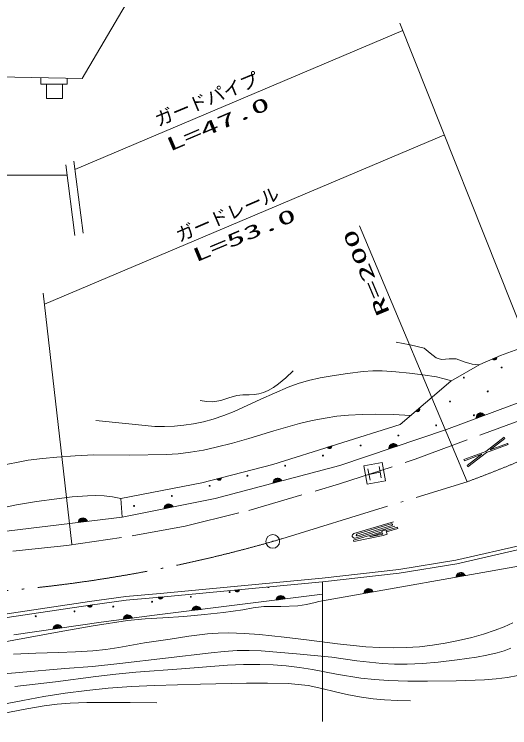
# Model space of a CAD drawing. Units: millimetres, scale not verified. Extents: x 65164 to 705164, y -267 to 359733.
# Drawn here: x 458197 to 511985, y 220828 to 298338 of the extents above; entities that cross this region are included whole.
import ezdxf
from ezdxf.enums import TextEntityAlignment as Align

# ---------------------------------------------------------------- set-up
doc = ezdxf.new("R2010")
doc.units = ezdxf.units.MM
doc.header["$LTSCALE"] = 1000
doc.linetypes.add('DASHED', pattern=[7.5, 6, -1.5])
doc.linetypes.add('LONG_DASHED_DOTTED', pattern=[15.25, 12, -1.5, 0.25, -1.5])
for name, color, linetype, lineweight in [('S-BGD', 7, 'Continuous', 13), ('S-BGD-CRST', 4, 'Continuous', 13), ('S-BGD-HTXT', 6, 'Continuous', 13), ('S-BMK', 2, 'LONG_DASHED_DOTTED', 13)]:
    doc.layers.add(name, color=color, linetype=linetype, lineweight=lineweight)
doc.styles.add('ＭＳ ゴシック', font='')
doc.styles.get('ＭＳ ゴシック').set_extended_font_data('MS Gothic')

# ---------------------------------------------------------------- blocks, each defined once
blk = doc.blocks.new('BUHIN2')
at = {"color": 7, "linetype": 'Continuous', "lineweight": 13}
for p, q in [((-479, -21), (457, 144)), ((422, 201), (-465, 45)), ((-439, 113), (371, 256)), ((316, 309), (-400, 183)), ((-352, 255), (244, 360)), ((117, 401), (-250, 337))]:
    blk.add_line(p, q, dxfattribs=at)
blk.add_lwpolyline([(-492, -87), (-473, 34), (-433, 140), (-356, 265), (-258, 343), (-149, 400), (4, 427), (126, 410), (245, 370), (360, 279), (436, 193), (492, 87)], close=True, dxfattribs=at)
blk = doc.blocks.new('BUHIN58')
at = {"color": 7, "linetype": 'Continuous', "lineweight": 13}
for p, q in [((-479, 5), (464, 119)), ((432, 178), (-462, 70)), ((-432, 136), (384, 235)), ((332, 292), (-390, 205)), ((-338, 274), (263, 347)), ((139, 395), (-231, 350))]:
    blk.add_line(p, q, dxfattribs=at)
blk.add_lwpolyline([(-496, -60), (-470, 59), (-425, 162), (-342, 283), (-240, 356), (-128, 408), (26, 426), (148, 403), (264, 357), (374, 259), (445, 170), (496, 60)], close=True, dxfattribs=at)
blk = doc.blocks.new('BUHIN59')
at = {"color": 7, "linetype": 'Continuous', "lineweight": 13}
for p, q in [((-479, 3), (464, 121)), ((431, 180), (-462, 68)), ((-433, 135), (384, 237)), ((331, 293), (-391, 203)), ((-339, 273), (261, 348)), ((137, 395), (-233, 349))]:
    blk.add_line(p, q, dxfattribs=at)
blk.add_lwpolyline([(-496, -62), (-471, 57), (-426, 161), (-343, 282), (-241, 355), (-129, 407), (25, 426), (146, 404), (263, 358), (373, 261), (445, 171), (496, 62)], close=True, dxfattribs=at)
blk = doc.blocks.new('BUHIN63')
at = {"color": 7, "linetype": 'Continuous', "lineweight": 13}
for p, q in [((239, -9), (-234, -53)), ((-218, -83), (230, -41)), ((214, -74), (-195, -112)), ((-170, -141), (192, -108)), ((165, -142), (-136, -170)), ((-75, -195), (111, -178))]:
    blk.add_line(p, q, dxfattribs=at)
blk.add_lwpolyline([(249, 23), (234, -36), (210, -87), (167, -146), (115, -181), (58, -206), (-19, -213), (-79, -199), (-137, -175), (-191, -124), (-225, -79), (-249, -23)], close=True, dxfattribs=at)
blk = doc.blocks.new('BUHIN71')
at = {"color": 7, "linetype": 'Continuous', "lineweight": 13}
for p, q in [((-466, -109), (422, 226)), ((377, 276), (-465, -42)), ((-452, 30), (317, 320)), ((253, 363), (-427, 106)), ((-393, 185), (173, 399)), ((41, 416), (-308, 285))]:
    blk.add_line(p, q, dxfattribs=at)
blk.add_lwpolyline([(-468, -177), (-471, -55), (-452, 57), (-399, 194), (-318, 289), (-221, 366), (-76, 420), (47, 427), (171, 409), (301, 341), (392, 271), (468, 177)], close=True, dxfattribs=at)
blk = doc.blocks.new('BUHIN84')
at = {"color": 2, "linetype": 'Continuous', "lineweight": 13}
for radius in [746, 22.5]:
    blk.add_circle((0, 0), radius, dxfattribs=at)

msp = doc.modelspace()

# ---------------------------------------------------------------- linework, layer by layer
at = {"layer": 'S-BGD'}
for p, q in [((510997, 261273), (514935, 262730)), ((508731, 260302), (510997, 261273)), ((510579, 261060), (510142, 260873)), ((510166, 260849), (510580, 261026)), ((510575, 260990), (510197, 260828)), ((510230, 260809), (510564, 260952)), ((510549, 260911), (510271, 260792)), ((510337, 260787), (510508, 260860)), ((505602, 258468), (508731, 260302)), ((500100, 253775), (505602, 258468)), ((519849, 258769), (505136, 253213)), ((502188, 255515), (501827, 255207)), ((501857, 255191), (502199, 255483)), ((502205, 255447), (501892, 255180)), ((501930, 255171), (502206, 255407)), ((502204, 255364), (501974, 255168)), ((502039, 255182), (502180, 255303)), ((486284, 249439), (500100, 253775)), ((505136, 253213), (493538, 249329)), ((511389, 252378), (509378, 250847)), ((509856, 251023), (511461, 252246)), ((511389, 252378), (511461, 252246)), ((492669, 251410), (492216, 251268)), ((492237, 251242), (492666, 251377)), ((492658, 251341), (492266, 251218)), ((492296, 251195), (492643, 251304)), ((492624, 251265), (492336, 251175)), ((492401, 251162), (492579, 251218)), ((498867, 251179), (499767, 251481)), ((499724, 251532), (498871, 251246)), ((498886, 251318), (499666, 251579)), ((499604, 251624), (498914, 251393)), ((498951, 251471), (499525, 251663)), ((499393, 251685), (499040, 251567)), ((511822, 251589), (509450, 250714)), ((509856, 251023), (511749, 251722)), ((511749, 251722), (511822, 251589)), ((509378, 250847), (507006, 249972)), ((508972, 250538), (507079, 249839)), ((508972, 250538), (507367, 249315)), ((509450, 250714), (507439, 249183)), ((507006, 249972), (507079, 249839)), ((478570, 247443), (486284, 249439)), ((493538, 249329), (479997, 245714)), ((496816, 247739), (496593, 248968)), ((498046, 247962), (497823, 249192)), ((507439, 249183), (507367, 249315)), ((497934, 248577), (496705, 248353)), ((469774, 245748), (478570, 247443)), ((480680, 247957), (480220, 247838)), ((480240, 247811), (480676, 247924)), ((480666, 247889), (480268, 247786)), ((480297, 247761), (480649, 247852)), ((480628, 247814), (480335, 247739)), ((480400, 247723), (480580, 247770)), ((486292, 247459), (487210, 247704)), ((487170, 247758), (486300, 247526)), ((486320, 247596), (487115, 247808)), ((487056, 247857), (486353, 247670)), ((486395, 247745), (486979, 247901)), ((486849, 247932), (486490, 247835)), ((469912, 243720), (469774, 245748)), ((479997, 245714), (469912, 243720)), ((474513, 244821), (475320, 244981)), ((475264, 245033), (474550, 244892)), ((474597, 244965), (475191, 245082)), ((475063, 245121), (474698, 245049)), ((474476, 244686), (475408, 244871)), ((475372, 244927), (474489, 244753)), ((444261, 240609), (469912, 243720)), ((499375, 243206), (495064, 241913)), ((499518, 242727), (495208, 241434)), ((499130, 242976), (495395, 241855)), ((495452, 241664), (499188, 242784)), ((498563, 242257), (499808, 242631)), ((499808, 242631), (499851, 242487)), ((495019, 241194), (498132, 242128)), ((498175, 241984), (496763, 241561)), ((496763, 241561), (498222, 241868)), ((498541, 242329), (498110, 242200)), ((498139, 242104), (498110, 242200)), ((498211, 241865), (498182, 241960)), ((498685, 241850), (498254, 241721)), ((498685, 241850), (498541, 242329)), ((499851, 242487), (498606, 242114)), ((495062, 241051), (495019, 241194)), ((498254, 241721), (495062, 241051)), ((506150, 239030), (515165, 241102)), ((515257, 240713), (506227, 238637)), ((491646, 234632), (521664, 239913)), ((499943, 238019), (506150, 239030)), ((491631, 237059), (499943, 238019)), ((506227, 238637), (499999, 237623)), ((499999, 237623), (491672, 236661)), ((474038, 235423), (491631, 237059)), ((491672, 236661), (474075, 235024)), ((491672, 236661), (491672, 235322)), ((466363, 234524), (470298, 235075)), ((470298, 235075), (474038, 235423)), ((474075, 235024), (470344, 234677)), ((491672, 235322), (473420, 233040)), ((446379, 231551), (466363, 234524)), ((466420, 234128), (446438, 231156)), ((466660, 234130), (466189, 234064)), ((466206, 234035), (466652, 234098)), ((470344, 234677), (466420, 234128)), ((466637, 234064), (466230, 234007)), ((466257, 233979), (466617, 234030)), ((466591, 233994), (466292, 233953)), ((466354, 233930), (466539, 233956)), ((473420, 233040), (467616, 232296)), ((470039, 232670), (470981, 232791)), ((470948, 232850), (470056, 232735)), ((470085, 232802), (470901, 232907)), ((470848, 232963), (470127, 232870)), ((470178, 232940), (470778, 233017)), ((470654, 233064), (470284, 233017)), ((467616, 232296), (458143, 230908)), ((463307, 231791), (462416, 231660)), ((462444, 231728), (463258, 231847)), ((463205, 231902), (462485, 231797)), ((462535, 231867), (463134, 231955)), ((463008, 232000), (462640, 231946)), ((462401, 231595), (463341, 231733))]:
    msp.add_line(p, q, dxfattribs=at)
at = {"layer": 'S-BGD', "linetype": 'DASHED'}
for p, q in [((501729, 249998), (521623, 257405)), ((493518, 247315), (501729, 249998)), ((483663, 244438), (493518, 247315)), ((476746, 242724), (483663, 244438)), ((470992, 241683), (476746, 242724)), ((463891, 240643), (470992, 241683)), ((450571, 239207), (463891, 240643))]:
    msp.add_line(p, q, dxfattribs=at)
at = {"layer": 'S-BGD'}
for points in [[(499642, 262714), (501169, 262417), (502696, 262059), (503330, 261512), (504009, 261009), (504309, 260898), (504632, 260844), (505400, 260898), (506157, 260887), (507022, 260586), (507907, 260343), (508271, 260289), (508648, 260253)], [(467064, 254218), (470256, 253863), (473465, 253568), (474514, 253548), (475574, 253588), (476611, 253687), (477650, 253848), (478727, 254077), (479799, 254367), (480940, 254743), (482062, 255176), (484982, 256534), (487922, 257835), (489026, 258219), (490156, 258550), (491419, 258840), (492697, 259071), (494391, 259326), (496089, 259519), (497114, 259584), (498150, 259588), (499624, 259490), (501099, 259332), (502569, 259164), (504034, 258936), (504855, 258742), (505667, 258506)], [(478361, 256386), (479053, 256287), (479738, 256250), (480177, 256290), (480608, 256389), (481483, 256680), (482373, 256911), (483025, 256988), (483694, 257006), (484231, 257027), (484761, 257108), (485259, 257260), (485748, 257474), (486325, 257800), (486875, 258181), (487693, 258856), (488484, 259585)], [(456367, 249226), (459706, 249887), (461261, 250090), (462834, 250234), (464806, 250379), (466788, 250464), (470732, 250452), (474678, 250500), (476004, 250600), (477334, 250762), (478734, 250997), (480131, 251293), (481901, 251743), (483657, 252250), (486392, 253086), (489144, 253864), (490535, 254197), (491938, 254472), (493204, 254658), (494475, 254785), (495952, 254866), (497440, 254887), (499340, 254845), (501247, 254753)], [(451338, 243495), (454872, 244291), (458422, 245029), (460618, 245395), (462828, 245701), (464473, 245897), (466132, 246034), (467040, 246052), (467955, 246009), (468866, 245898), (469774, 245748)], [(444839, 227987), (446230, 228137), (447610, 228347), (450414, 228928), (453243, 229453), (458147, 230353), (463060, 231258), (466764, 231889), (470474, 232460), (472401, 232644), (474335, 232768), (476598, 232915), (478863, 233123), (480926, 233355), (482994, 233648), (484136, 233854), (485292, 234002), (487143, 233997), (488986, 234053), (489929, 234210), (490867, 234428), (491257, 234529), (491646, 234632)], [(458130, 228810), (460552, 228942), (462988, 229015), (464856, 229070), (466719, 229184), (468136, 229343), (469557, 229562), (472325, 230044), (475111, 230467), (477147, 230786), (479189, 231044), (480343, 231119), (481500, 231133), (483158, 231074), (484824, 230955), (487509, 230684), (490197, 230352), (493278, 229958), (496377, 229622), (497844, 229533), (499314, 229505), (500755, 229536), (502194, 229627), (503584, 229783), (504967, 229999), (506419, 230289), (507861, 230639), (509146, 231003), (510410, 231424), (511376, 231804), (512315, 232239)], [(453744, 226396), (458720, 226821), (463697, 227253), (466685, 227495), (469667, 227798), (474619, 228372), (479583, 228949), (480991, 229112), (482403, 229215), (483690, 229233), (484988, 229190), (488833, 228863), (492671, 228476), (495403, 228108), (498140, 227799), (499486, 227745), (500835, 227750), (502525, 227822), (504207, 227953), (506275, 228194), (508370, 228499), (509500, 228697), (510610, 228954), (511374, 229186), (512122, 229476)], [(458251, 225310), (462657, 225819), (467069, 226389), (469221, 226651), (471378, 226854), (476349, 227233), (481334, 227627), (483088, 227700), (484852, 227713), (486292, 227667), (487728, 227561), (489155, 227388), (490585, 227153), (493189, 226655), (495811, 226215), (497307, 226056), (498820, 225955), (500937, 225893), (503073, 225891), (506159, 225925), (509243, 226020), (510496, 226122), (511752, 226285), (512882, 226494)], [(456671, 223304), (459110, 223799), (461408, 224218), (463728, 224580), (466059, 224874), (468397, 225109), (470907, 225300), (473421, 225431), (478406, 225563), (483402, 225670), (485672, 225678), (487942, 225625), (489026, 225542), (490113, 225399), (491601, 225101), (493080, 224744), (494482, 224410), (495902, 224133), (497148, 223970), (498402, 223867), (499803, 223799), (501218, 223757)], [(438587, 217448), (441431, 218090), (444260, 218791), (449048, 220170), (453842, 221570), (455755, 222072), (457681, 222514), (459542, 222887), (461424, 223201), (462840, 223382), (464262, 223503), (466087, 223569), (467925, 223576), (470792, 223556), (473656, 223529)]]:
    msp.add_lwpolyline(points, dxfattribs=at)
for points in [[(510578, 261094), (510582, 261033), (510575, 260977), (510552, 260907), (510513, 260858), (510466, 260818), (510395, 260787), (510334, 260781), (510271, 260787), (510205, 260818), (510158, 260851), (510118, 260897)], [(502178, 255547), (502200, 255490), (502209, 255435), (502208, 255361), (502186, 255303), (502153, 255250), (502094, 255200), (502037, 255176), (501976, 255163), (501903, 255173), (501849, 255191), (501797, 255223)], [(492672, 251444), (492670, 251383), (492657, 251328), (492627, 251261), (492583, 251216), (492533, 251180), (492459, 251157), (492397, 251157), (492336, 251169), (492273, 251207), (492230, 251245), (492195, 251294)], [(498863, 251112), (498864, 251234), (498888, 251344), (498945, 251480), (499031, 251572), (499130, 251644), (499277, 251694), (499400, 251695), (499524, 251673), (499651, 251600), (499739, 251527), (499811, 251430)], [(498124, 249628), (498482, 247660), (496514, 247302), (496157, 249270)], [(480685, 247991), (480680, 247930), (480664, 247875), (480631, 247810), (480585, 247767), (480533, 247734), (480458, 247715), (480396, 247718), (480335, 247734), (480274, 247775), (480233, 247814), (480201, 247865)], [(486284, 247393), (486293, 247514), (486324, 247623), (486390, 247754), (486480, 247841), (486584, 247907), (486734, 247947), (486857, 247941), (486979, 247912), (487101, 247831), (487185, 247752), (487250, 247650)], [(474464, 244620), (474481, 244741), (474518, 244848), (474593, 244974), (474689, 245055), (474797, 245114), (474949, 245144), (475072, 245130), (475191, 245093), (475308, 245004), (475386, 244920), (475445, 244814)], [(466668, 234163), (466656, 234103), (466634, 234051), (466593, 233990), (466543, 233952), (466487, 233926), (466411, 233915), (466350, 233925), (466291, 233947), (466235, 233995), (466199, 234039), (466172, 234094)], [(470022, 232605), (470047, 232724), (470092, 232828), (470174, 232950), (470276, 233023), (470388, 233075), (470541, 233095), (470663, 233073), (470779, 233027), (470890, 232930), (470962, 232841), (471014, 232732)], [(462385, 231530), (462408, 231649), (462451, 231754), (462531, 231877), (462631, 231952), (462742, 232006), (462895, 232029), (463017, 232009), (463135, 231965), (463247, 231871), (463321, 231783), (463374, 231675)]]:
    msp.add_lwpolyline(points, close=True, dxfattribs=at)
for centre in [(511103, 259961), (507004, 258867), (509600, 257364), (505501, 256270), (508098, 254768), (503999, 253674), (499900, 252579), (495801, 251485), (491702, 250391), (487602, 249297), (483503, 248203), (479404, 247109), (475305, 246014), (471206, 244920), (477368, 235046), (481578, 235572), (473158, 234519), (464738, 233467), (468948, 233993), (460528, 232941)]:
    msp.add_circle(centre, 49.8, dxfattribs=at)
for centre, radius, start, end in [((499159, 242880), 100, 286.69922, 106.69925), ((495136, 241673), 250, 106.69925, 286.69922), ((495424, 241759), 100, 106.69925, 286.69922), ((485788, 236098), 49.8, 167.03063, 23.59843)]:
    msp.add_arc(centre, radius, start, end, dxfattribs=at)
at = {"layer": 'S-BGD-CRST'}
for p, q in [((465557, 291375), (472058, 302402)), ((428721, 291983), (465557, 291375)), ((461069, 291449), (461069, 290734)), ((461069, 290734), (463954, 290734)), ((461710, 290734), (461710, 289195)), ((463441, 290734), (463441, 289195)), ((463954, 291402), (463954, 290734)), ((461710, 289195), (463441, 289195))]:
    msp.add_line(p, q, dxfattribs=at)
at = {"layer": 'S-BGD-HTXT'}
for p, q in [((500059, 297371), (515645, 258120)), ((464777, 281490), (500377, 296560)), ((461470, 266841), (504835, 285198)), ((464663, 282387), (465660, 274542)), ((464770, 274303), (463796, 281964)), ((416177, 280847), (463938, 280847)), ((495662, 275353), (507356, 247544)), ((461332, 268050), (464445, 240777)), ((491672, 235322), (491672, 221504))]:
    msp.add_line(p, q, dxfattribs=at)
at = {"layer": 'S-BMK'}
msp.add_line((487261, 241356), (507356, 247544), dxfattribs=at)
for centre, radius, start, end in [((458742, 379178), 140324, 290.26959, 294.65759), ((444091, 388433), 153282, 270.54597, 286.35797)]:
    msp.add_arc(centre, radius, start, end, dxfattribs=at)

# ---------------------------------------------------------------- block references
at = {"layer": 'S-BGD'}
for name, p in [('BUHIN71', (508814, 254602)), ('BUHIN58', (465637, 243202)), ('BUHIN2', (506655, 237273)), ('BUHIN63', (482395, 235798)), ('BUHIN2', (496649, 235512)), ('BUHIN63', (474075, 235024)), ('BUHIN59', (487109, 234752)), ('BUHIN59', (477983, 233611))]:
    msp.add_blockref(name, p, dxfattribs=at)
at = {"layer": 'S-BMK'}
msp.add_blockref('BUHIN84', (486260, 241069), dxfattribs=at)

# ---------------------------------------------------------------- texts
at = {"layer": 'S-BGD-HTXT', "style": 'ＭＳ ゴシック'}
for s, rotation, p in [('ガードパイプ', 22.6, (473996, 285712)), ('ガードレール', 23.4, (476297, 273157))]:
    msp.add_text(s, height=1466, rotation=rotation, dxfattribs=at).set_placement(p, align=Align.BOTTOM_LEFT)
at = {"layer": 'S-BGD-HTXT', "style": 'ＭＳ ゴシック', "width": 2}
for s, rotation, p in [('L=47.0', 23.1, (475251, 282992)), ('L=53.0', 22.7, (478076, 270960)), ('R=200', 112.8, (499408, 266101))]:
    msp.add_text(s, height=1466, rotation=rotation, dxfattribs=at).set_placement(p, align=Align.BOTTOM_LEFT)

doc.saveas('drawing.dxf')
